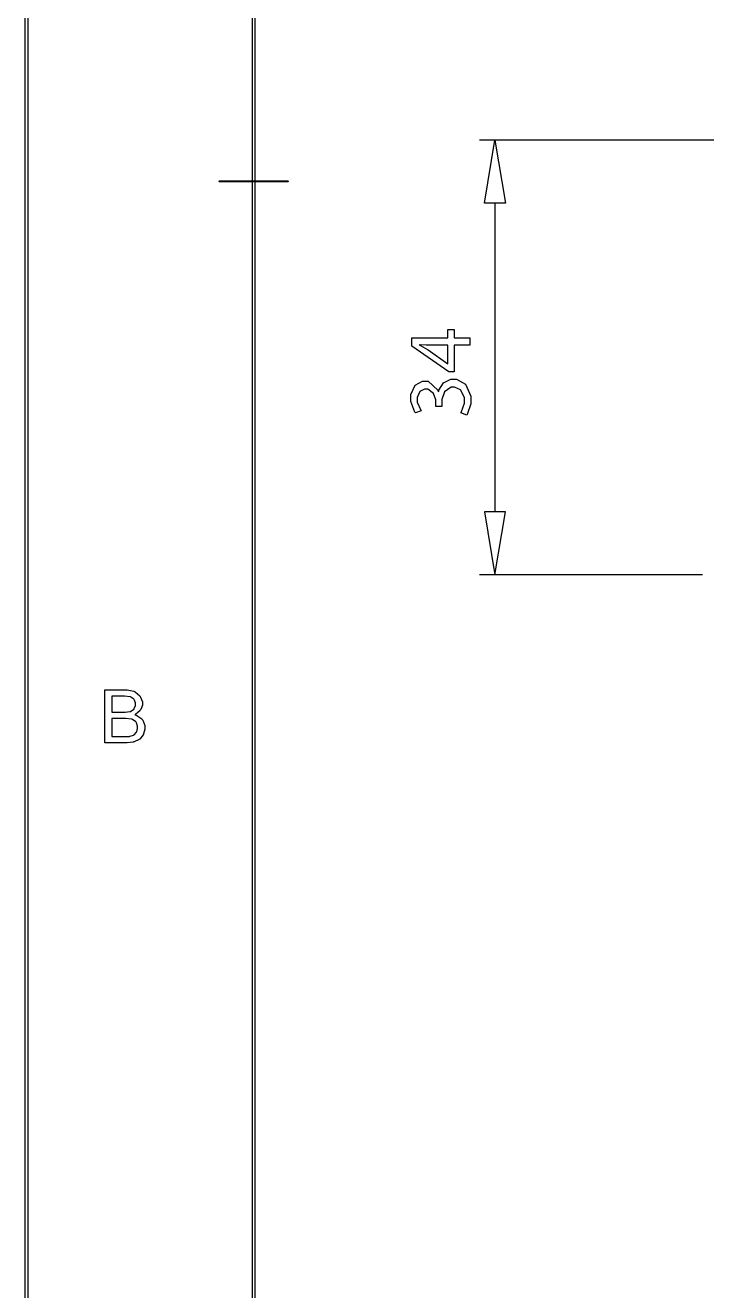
# Model space of a CAD drawing. Extents: x 0.54 to 10.46, y 0.74 to 7.76.
# Drawn here: x 0.535 to 1.538, y 2.617 to 4.48 of the extents above; entities that cross this region are included whole.
import ezdxf

# ---------------------------------------------------------------- set-up
doc = ezdxf.new("R2010")
doc.units = 0
doc.layers.get('0').update_dxf_attribs({"linetype": 'CONTINUOUS'})

msp = doc.modelspace()

# ---------------------------------------------------------------- linework, layer by layer
at = {"color": 0}
for points in [[(10.4631, 0.738986), (0.536893, 0.738986), (0.536458, 0.738986), (0.535157, 0.740289), (0.535157, 0.740722), (0.535157, 7.75928), (0.535157, 7.75971), (0.536458, 7.76101), (0.536893, 7.76101), (10.4631, 7.76101), (10.4635, 7.76101), (10.4648, 7.75971), (10.4648, 7.75928), (10.4648, 0.740722), (10.4648, 0.740289), (10.4635, 0.738986), (10.4631, 0.738986)], [(0.538629, 0.742458), (10.4614, 0.742458), (10.4614, 7.75754), (0.538629, 7.75754), (0.538629, 0.742458)], [(10.296, 0.906087), (0.871149, 0.906087), (0.870714, 0.906087), (0.869412, 0.907389), (0.869412, 0.907824), (0.869412, 7.59218), (0.869412, 7.59261), (0.870714, 7.59392), (0.871149, 7.59392), (10.296, 7.59392), (10.2964, 7.59392), (10.2977, 7.59261), (10.2977, 7.59218), (10.2977, 0.907824), (10.2977, 0.907389), (10.2964, 0.906087), (10.296, 0.906087)], [(0.872885, 0.90956), (10.2943, 0.90956), (10.2943, 7.59044), (0.872885, 7.59044), (0.872885, 0.90956)], [(0.921278, 4.24929), (0.820964, 4.24929), (0.820801, 4.24929), (0.820313, 4.24983), (0.820313, 4.25), (0.820313, 4.25022), (0.820801, 4.25071), (0.820964, 4.25071), (0.921278, 4.25071), (0.921442, 4.25071), (0.921929, 4.25022), (0.921929, 4.25), (0.921929, 4.24983), (0.921442, 4.24929), (0.921278, 4.24929)], [(0.652399, 3.42361), (0.652399, 3.50142), (0.681586, 3.50142), (0.685167, 3.50142), (0.694988, 3.49951), (0.69591, 3.49908), (0.696778, 3.49869), (0.703776, 3.49262), (0.704318, 3.49181), (0.704807, 3.491), (0.707411, 3.48389), (0.707411, 3.4815), (0.707411, 3.47917), (0.705132, 3.47287), (0.704699, 3.47211), (0.70421, 3.4714), (0.697374, 3.4655), (0.696506, 3.465), (0.697646, 3.46468), (0.706706, 3.45882), (0.707357, 3.45796), (0.707954, 3.45714), (0.711154, 3.44894), (0.711154, 3.44618), (0.711154, 3.44362), (0.709256, 3.43679), (0.708876, 3.43599), (0.708442, 3.43522), (0.703668, 3.42919), (0.703125, 3.42876), (0.702528, 3.42833), (0.695421, 3.42512), (0.694607, 3.42492), (0.693739, 3.42469), (0.68495, 3.42361), (0.682075, 3.42361), (0.652399, 3.42361)], [(0.662706, 3.46875), (0.679525, 3.46875), (0.681967, 3.46875), (0.688803, 3.46951), (0.689344, 3.46963), (0.689996, 3.46983), (0.694933, 3.4731), (0.695258, 3.47353), (0.695583, 3.47401), (0.697265, 3.47874), (0.697265, 3.48031), (0.697265, 3.48204), (0.695637, 3.4866), (0.695367, 3.48708), (0.695042, 3.48762), (0.690647, 3.491), (0.690104, 3.49115), (0.689507, 3.49137), (0.681044, 3.49224), (0.678222, 3.49224), (0.662706, 3.49224), (0.662706, 3.46875)], [(0.662706, 3.43278), (0.682075, 3.43278), (0.683811, 3.43278), (0.688693, 3.43311), (0.689074, 3.43317), (0.689671, 3.43326), (0.694607, 3.43506), (0.695042, 3.43528), (0.695421, 3.43554), (0.698676, 3.43918), (0.698947, 3.43961), (0.699164, 3.44011), (0.700467, 3.44467), (0.700467, 3.44618), (0.700467, 3.44808), (0.698622, 3.45324), (0.698242, 3.45372), (0.697863, 3.45426), (0.692708, 3.45801), (0.692057, 3.45822), (0.691407, 3.45844), (0.683322, 3.45953), (0.680664, 3.45953), (0.662706, 3.45953), (0.662706, 3.43278)]]:
    msp.add_lwpolyline(points, close=True, dxfattribs=at)
at = {"color": 9, "const_width": 0.002083}
for points in [[(1.8845, 4.31099), (1.20318, 4.31099)], [(1.22635, 4.21821), (1.22635, 3.76378)], [(1.53207, 3.67106), (1.20318, 3.67106)]]:
    msp.add_lwpolyline(points, dxfattribs=at)
at = {"color": 9}
for points in [[(1.21088, 4.21821), (1.22635, 4.31099), (1.24181, 4.21821), (1.21088, 4.21821)], [(1.18929, 4.00917), (1.16612, 4.00917), (1.16612, 3.96962), (1.15853, 3.96962), (1.10417, 4.0076), (1.10417, 4.02001), (1.15706, 4.02001), (1.15706, 4.03196), (1.16612, 4.03196), (1.16612, 4.02001), (1.18929, 4.02001), (1.18929, 4.00917)], [(1.15706, 4.00917), (1.12863, 4.00917), (1.12527, 4.00917), (1.11637, 4.0095), (1.11529, 4.00956), (1.11529, 4.00917), (1.11654, 4.00851), (1.12684, 4.00271), (1.12788, 4.00211), (1.15679, 3.98128), (1.15706, 3.98128), (1.15706, 4.00917)], [(1.17605, 3.90913), (1.17654, 3.90994), (1.18142, 3.92344), (1.18142, 3.92796), (1.18142, 3.93181), (1.17578, 3.94319), (1.16667, 3.94726), (1.16493, 3.94721), (1.16195, 3.94721), (1.15191, 3.94038), (1.14789, 3.92904), (1.14789, 3.92524), (1.14789, 3.91878), (1.13927, 3.91878), (1.13927, 3.92524), (1.13927, 3.92844), (1.1358, 3.93788), (1.12755, 3.94422), (1.12484, 3.94422), (1.12256, 3.94422), (1.11589, 3.94075), (1.11203, 3.93213), (1.11203, 3.92925), (1.11203, 3.92503), (1.11697, 3.91319), (1.11762, 3.91228), (1.10927, 3.90924), (1.10845, 3.91037), (1.1027, 3.92626), (1.1027, 3.93153), (1.1027, 3.93619), (1.10894, 3.95003), (1.11947, 3.95589), (1.12299, 3.95589), (1.12798, 3.95589), (1.14209, 3.94282), (1.14307, 3.94015), (1.14334, 3.94015), (1.14383, 3.94282), (1.15055, 3.95361), (1.16151, 3.95915), (1.1652, 3.95915), (1.16965, 3.95915), (1.18305, 3.95133), (1.1907, 3.93392), (1.1907, 3.92811), (1.1907, 3.92258), (1.1856, 3.90707), (1.18495, 3.90597), (1.17605, 3.90913)], [(1.21088, 3.76378), (1.22635, 3.67106), (1.24181, 3.76378), (1.21088, 3.76378)]]:
    msp.add_lwpolyline(points, close=True, dxfattribs=at)
at = {"color": 9, "const_width": 0.002083}
msp.add_lwpolyline([(1.22635, 3.67106), (1.22635, 3.67106)], close=True, dxfattribs=at)

doc.saveas('drawing.dxf')
